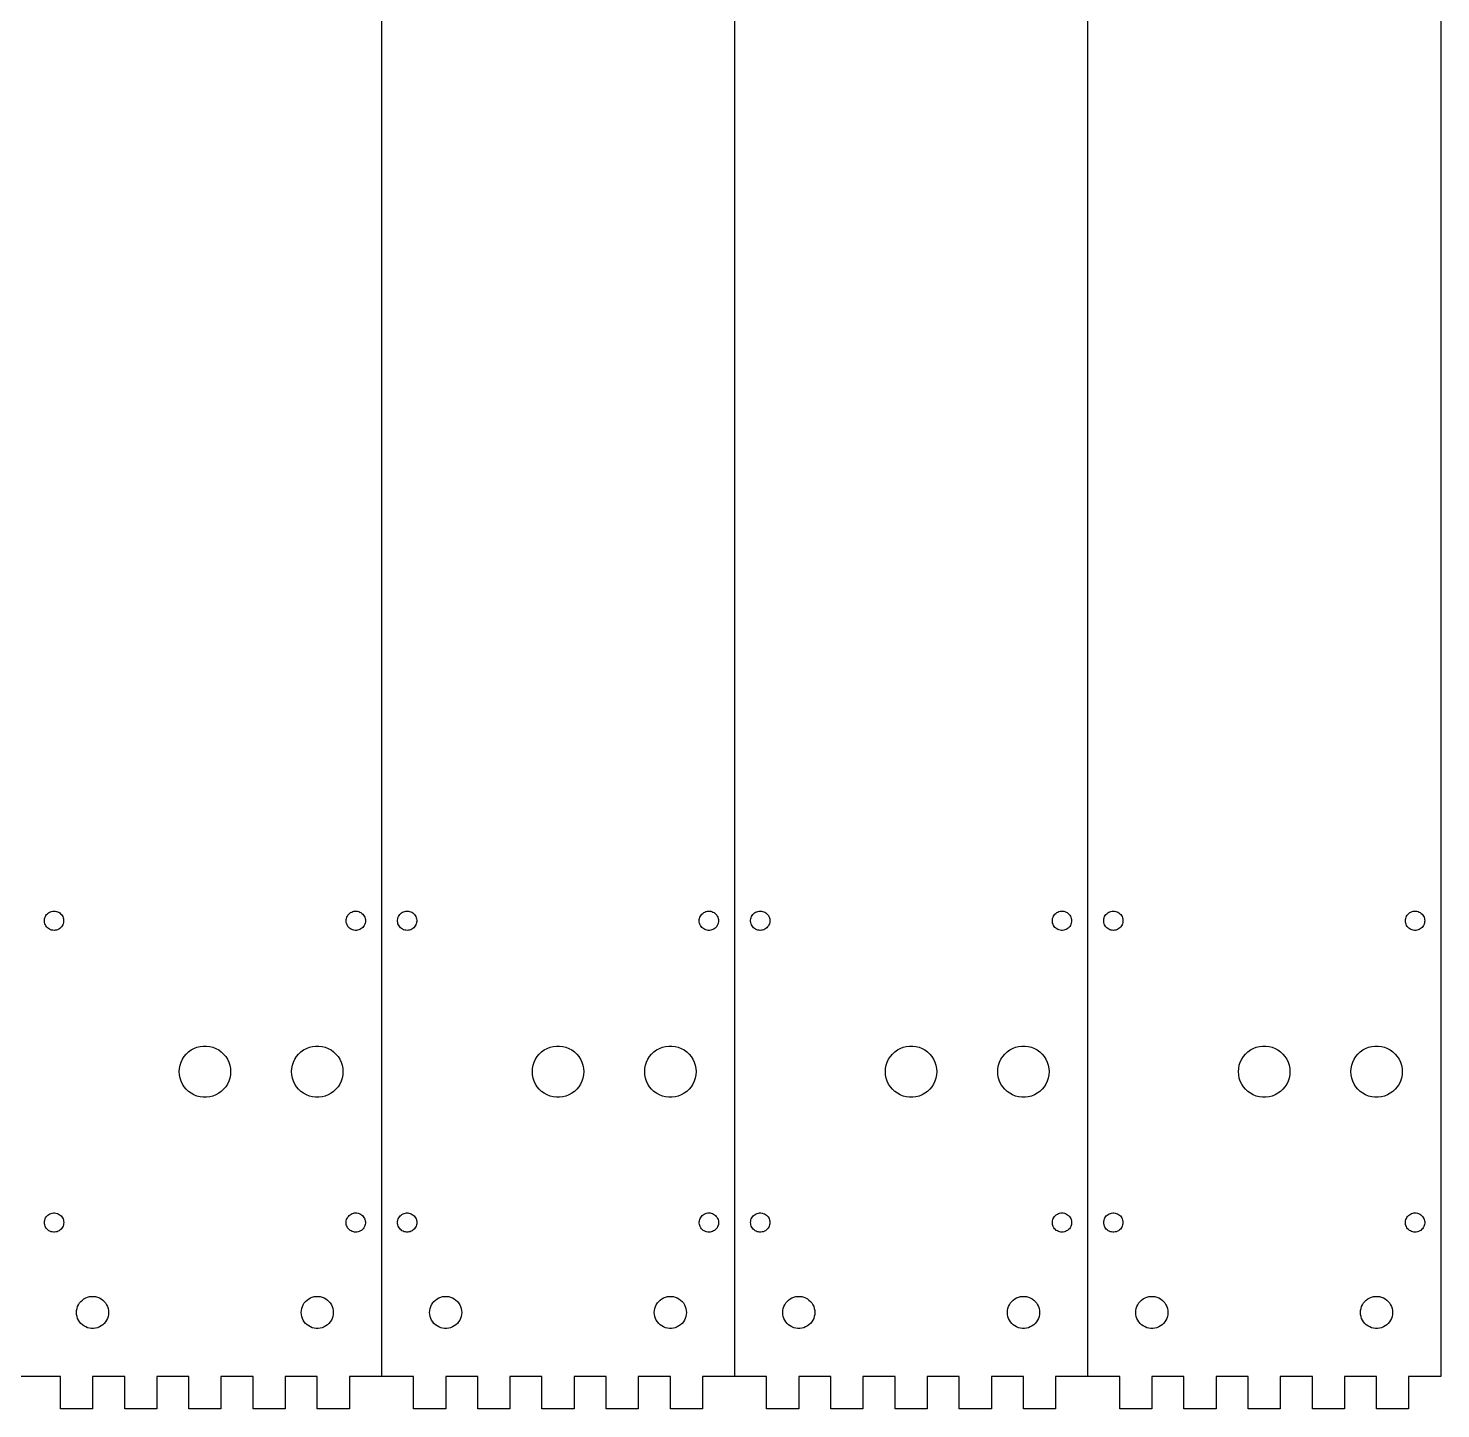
# Model space of a CAD drawing. Extents: x 0 to 660, y 0 to 430.
# Drawn here: x 440.4 to 660.5, y 0.4 to 215.4 of the extents above; entities that cross this region are included whole.
import ezdxf

# ---------------------------------------------------------------- set-up
doc = ezdxf.new("R2010")
doc.units = 0
doc.layers.add('LAYER_1', color=7, linetype='CONTINUOUS')

msp = doc.modelspace()

# ---------------------------------------------------------------- linework, layer by layer
at = {"layer": 'LAYER_1', "color": 7}
for points in [[(495.452513, 425.423351), (495.452513, 5.423325)], [(550.452516, 425.423351), (550.452516, 5.423325)], [(605.452519, 425.423351), (605.452519, 5.423325)], [(660.452522, 425.423351), (660.452522, 5.423325), (655.452532, 5.423325), (655.452532, 0.423335), (650.452542, 0.423335), (650.452542, 5.423325), (645.452523, 5.423325), (645.452523, 0.423335), (640.452533, 0.423335), (640.452533, 5.423325), (635.452543, 5.423325), (635.452543, 0.423335), (630.452525, 0.423335), (630.452525, 5.423325), (625.452535, 5.423325), (625.452535, 0.423335), (620.452545, 0.423335), (620.452545, 5.423325), (615.452527, 5.423325), (615.452527, 0.423335), (610.452537, 0.423335), (610.452537, 5.423325)], [(442.955539, 76.329349), (442.955539, 76.517352), (442.979528, 76.704349), (443.02553, 76.887351), (443.095521, 77.062351), (443.186538, 77.227349), (443.29652, 77.379352), (443.425524, 77.516351), (443.570529, 77.637351), (443.729533, 77.73735), (443.900532, 77.818351), (444.079517, 77.876351), (444.264514, 77.911352), (444.45253, 77.923346), (444.640518, 77.911352), (444.825515, 77.876348), (445.004529, 77.818348), (445.175527, 77.737348), (445.334531, 77.637348), (445.479537, 77.516348), (445.608512, 77.379349), (445.718523, 77.227347), (445.809511, 77.062348), (445.87953, 76.887348), (445.925533, 76.704347), (445.949522, 76.517349), (445.949522, 76.329347), (445.925533, 76.142346), (445.87953, 75.959348), (445.809511, 75.784347), (445.718523, 75.619349), (445.608512, 75.467347), (445.479537, 75.330348), (445.334531, 75.209348), (445.175527, 75.109348), (445.004529, 75.028347), (444.825515, 74.970348), (444.640518, 74.935347), (444.45253, 74.923352), (444.264514, 74.935347), (444.079517, 74.970353), (443.900532, 75.028353), (443.729533, 75.109354), (443.570529, 75.209353), (443.425524, 75.330353), (443.29652, 75.467352), (443.186538, 75.619355), (443.095521, 75.784353), (443.02553, 75.959353), (442.979528, 76.142352), (442.955539, 76.329352)], [(489.952538, 76.423349), (489.964674, 76.611352), (489.999669, 76.796351), (490.057666, 76.97535), (490.138664, 77.146352), (490.238655, 77.30535), (490.359672, 77.45035), (490.496662, 77.579351), (490.648667, 77.68935), (490.813654, 77.78035), (490.98866, 77.850349), (491.171653, 77.896349), (491.358654, 77.920366), (491.54667, 77.920352), (491.733671, 77.896335), (491.916664, 77.850349), (492.09167, 77.78035), (492.256657, 77.68935), (492.408662, 77.579351), (492.54568, 77.45035), (492.666669, 77.30535), (492.76666, 77.146352), (492.847658, 76.97535), (492.905655, 76.796351), (492.940679, 76.611352), (492.952814, 76.423349), (492.940679, 76.23535), (492.905655, 76.05035), (492.847658, 75.871351), (492.76666, 75.700349), (492.666669, 75.541351), (492.54568, 75.396351), (492.408662, 75.26735), (492.256657, 75.157351), (492.09167, 75.066351), (491.916664, 74.996352), (491.733671, 74.95035), (491.54667, 74.926361), (491.358654, 74.926349), (491.171653, 74.950338), (490.98866, 74.996352), (490.813654, 75.066351), (490.648667, 75.157351), (490.496662, 75.26735), (490.359672, 75.396351), (490.238655, 75.541351), (490.138664, 75.700349), (490.057666, 75.871351), (489.999669, 76.05035), (489.964674, 76.23535), (489.952538, 76.423349)], [(497.955542, 76.329349), (497.955542, 76.517352), (497.979531, 76.704349), (498.025533, 76.887351), (498.095524, 77.062351), (498.186541, 77.227349), (498.296523, 77.379352), (498.425526, 77.516351), (498.570532, 77.637351), (498.729536, 77.73735), (498.900535, 77.818351), (499.07952, 77.876351), (499.264517, 77.911352), (499.452533, 77.923346), (499.640521, 77.911352), (499.825518, 77.876348), (500.004532, 77.818348), (500.17553, 77.737348), (500.334534, 77.637348), (500.47954, 77.516348), (500.608515, 77.379349), (500.718526, 77.227347), (500.809514, 77.062348), (500.879533, 76.887348), (500.925536, 76.704347), (500.949524, 76.517349), (500.949524, 76.329347), (500.925536, 76.142346), (500.879533, 75.959348), (500.809514, 75.784347), (500.718526, 75.619349), (500.608515, 75.467347), (500.47954, 75.330348), (500.334534, 75.209348), (500.17553, 75.109348), (500.004532, 75.028347), (499.825518, 74.970348), (499.640521, 74.935347), (499.452533, 74.923352), (499.264517, 74.935347), (499.07952, 74.970353), (498.900535, 75.028353), (498.729536, 75.109354), (498.570532, 75.209353), (498.425526, 75.330353), (498.296523, 75.467352), (498.186541, 75.619355), (498.095524, 75.784353), (498.025533, 75.959353), (497.979531, 76.142352), (497.955542, 76.329352)], [(544.952541, 76.423349), (544.964676, 76.611352), (544.999672, 76.796351), (545.057669, 76.97535), (545.138666, 77.146352), (545.238658, 77.30535), (545.359675, 77.45035), (545.496665, 77.579351), (545.64867, 77.68935), (545.813657, 77.78035), (545.988663, 77.850349), (546.171656, 77.896349), (546.358657, 77.920366), (546.546673, 77.920352), (546.733674, 77.896335), (546.916666, 77.850349), (547.091672, 77.78035), (547.25666, 77.68935), (547.408664, 77.579351), (547.545683, 77.45035), (547.666672, 77.30535), (547.766663, 77.146352), (547.847661, 76.97535), (547.905658, 76.796351), (547.940682, 76.611352), (547.952817, 76.423349), (547.940682, 76.23535), (547.905658, 76.05035), (547.847661, 75.871351), (547.766663, 75.700349), (547.666672, 75.541351), (547.545683, 75.396351), (547.408664, 75.26735), (547.25666, 75.157351), (547.091672, 75.066351), (546.916666, 74.996352), (546.733674, 74.95035), (546.546673, 74.926361), (546.358657, 74.926349), (546.171656, 74.950338), (545.988663, 74.996352), (545.813657, 75.066351), (545.64867, 75.157351), (545.496665, 75.26735), (545.359675, 75.396351), (545.238658, 75.541351), (545.138666, 75.700349), (545.057669, 75.871351), (544.999672, 76.05035), (544.964676, 76.23535), (544.952541, 76.423349)], [(552.955545, 76.329349), (552.955545, 76.517352), (552.979534, 76.704349), (553.025536, 76.887351), (553.095527, 77.062351), (553.186544, 77.227349), (553.296526, 77.379352), (553.425529, 77.516351), (553.570535, 77.637351), (553.729539, 77.73735), (553.900538, 77.818351), (554.079523, 77.876351), (554.26452, 77.911352), (554.452536, 77.923346), (554.640524, 77.911352), (554.825521, 77.876348), (555.004534, 77.818348), (555.175533, 77.737348), (555.334537, 77.637348), (555.479543, 77.516348), (555.608518, 77.379349), (555.718528, 77.227347), (555.809517, 77.062348), (555.879536, 76.887348), (555.925538, 76.704347), (555.949527, 76.517349), (555.949527, 76.329347), (555.925538, 76.142346), (555.879536, 75.959348), (555.809517, 75.784347), (555.718528, 75.619349), (555.608518, 75.467347), (555.479543, 75.330348), (555.334537, 75.209348), (555.175533, 75.109348), (555.004534, 75.028347), (554.825521, 74.970348), (554.640524, 74.935347), (554.452536, 74.923352), (554.26452, 74.935347), (554.079523, 74.970353), (553.900538, 75.028353), (553.729539, 75.109354), (553.570535, 75.209353), (553.425529, 75.330353), (553.296526, 75.467352), (553.186544, 75.619355), (553.095527, 75.784353), (553.025536, 75.959353), (552.979534, 76.142352), (552.955545, 76.329352)], [(599.952544, 76.423349), (599.964679, 76.611352), (599.999675, 76.796351), (600.057672, 76.97535), (600.138669, 77.146352), (600.238661, 77.30535), (600.359678, 77.45035), (600.496668, 77.579351), (600.648673, 77.68935), (600.81366, 77.78035), (600.988666, 77.850349), (601.171659, 77.896349), (601.35866, 77.920366), (601.546676, 77.920352), (601.733676, 77.896335), (601.916669, 77.850349), (602.091675, 77.78035), (602.256662, 77.68935), (602.408667, 77.579351), (602.545686, 77.45035), (602.666675, 77.30535), (602.766666, 77.146352), (602.847664, 76.97535), (602.905661, 76.796351), (602.940684, 76.611352), (602.95282, 76.423349), (602.940684, 76.23535), (602.905661, 76.05035), (602.847664, 75.871351), (602.766666, 75.700349), (602.666675, 75.541351), (602.545686, 75.396351), (602.408667, 75.26735), (602.256662, 75.157351), (602.091675, 75.066351), (601.916669, 74.996352), (601.733676, 74.95035), (601.546676, 74.926361), (601.35866, 74.926349), (601.171659, 74.950338), (600.988666, 74.996352), (600.81366, 75.066351), (600.648673, 75.157351), (600.496668, 75.26735), (600.359678, 75.396351), (600.238661, 75.541351), (600.138669, 75.700349), (600.057672, 75.871351), (599.999675, 76.05035), (599.964679, 76.23535), (599.952544, 76.423349)], [(607.955548, 76.329349), (607.955548, 76.517352), (607.979536, 76.704349), (608.025539, 76.887351), (608.09553, 77.062351), (608.186546, 77.227349), (608.296528, 77.379352), (608.425532, 77.516351), (608.570538, 77.637351), (608.729542, 77.73735), (608.90054, 77.818351), (609.079526, 77.876351), (609.264522, 77.911352), (609.452539, 77.923346), (609.640527, 77.911352), (609.825524, 77.876348), (610.004537, 77.818348), (610.175536, 77.737348), (610.33454, 77.637348), (610.479546, 77.516348), (610.608521, 77.379349), (610.718531, 77.227347), (610.809548, 77.062348), (610.879539, 76.887348), (610.925541, 76.704347), (610.94953, 76.517349), (610.94953, 76.329347), (610.925541, 76.142346), (610.879539, 75.959348), (610.809548, 75.784347), (610.718531, 75.619349), (610.608521, 75.467347), (610.479546, 75.330348), (610.33454, 75.209348), (610.175536, 75.109348), (610.004537, 75.028347), (609.825524, 74.970348), (609.640527, 74.935347), (609.452539, 74.923352), (609.264522, 74.935347), (609.079526, 74.970353), (608.90054, 75.028353), (608.729542, 75.109354), (608.570538, 75.209353), (608.425532, 75.330353), (608.296528, 75.467352), (608.186546, 75.619355), (608.09553, 75.784353), (608.025539, 75.959353), (607.979536, 76.142352), (607.955548, 76.329352)], [(654.952547, 76.423349), (654.964682, 76.611352), (654.999678, 76.796351), (655.057674, 76.97535), (655.138672, 77.146352), (655.238664, 77.30535), (655.35968, 77.45035), (655.496671, 77.579351), (655.648676, 77.68935), (655.813663, 77.78035), (655.988669, 77.850349), (656.171662, 77.896349), (656.358662, 77.920366), (656.546679, 77.920352), (656.733679, 77.896335), (656.916672, 77.850349), (657.091678, 77.78035), (657.256665, 77.68935), (657.40867, 77.579351), (657.545689, 77.45035), (657.666678, 77.30535), (657.766669, 77.146352), (657.847667, 76.97535), (657.905664, 76.796351), (657.940687, 76.611352), (657.952823, 76.423349), (657.940687, 76.23535), (657.905664, 76.05035), (657.847667, 75.871351), (657.766669, 75.700349), (657.666678, 75.541351), (657.545689, 75.396351), (657.40867, 75.26735), (657.256665, 75.157351), (657.091678, 75.066351), (656.916672, 74.996352), (656.733679, 74.95035), (656.546679, 74.926361), (656.358662, 74.926349), (656.171662, 74.950338), (655.988669, 74.996352), (655.813663, 75.066351), (655.648676, 75.157351), (655.496671, 75.26735), (655.35968, 75.396351), (655.238664, 75.541351), (655.138672, 75.700349), (655.057674, 75.871351), (654.999678, 76.05035), (654.964682, 76.23535), (654.952547, 76.423349)], [(463.952534, 52.923351), (463.984538, 53.424349), (464.078518, 53.918351), (464.233514, 54.395352), (464.447523, 54.85035), (464.716537, 55.27435), (465.036521, 55.66135), (465.402535, 56.00535), (465.809528, 56.300352), (466.249512, 56.542351), (466.716533, 56.727351), (467.20252, 56.85235), (467.701517, 56.91535), (468.203534, 56.91535), (468.702531, 56.85235), (469.188518, 56.727351), (469.655539, 56.542351), (470.095524, 56.300352), (470.502516, 56.00535), (470.86853, 55.66135), (471.188514, 55.27435), (471.457528, 54.85035), (471.671537, 54.395352), (471.826534, 53.918351), (471.920514, 53.424349), (471.952518, 52.923351), (471.920514, 52.42235), (471.826534, 51.928351), (471.671537, 51.45135), (471.457528, 50.996352), (471.188514, 50.57235), (470.86853, 50.18535), (470.502516, 49.841352), (470.095524, 49.54635), (469.655539, 49.304351), (469.188518, 49.119351), (468.702531, 48.994349), (468.203534, 48.931349), (467.701517, 48.931349), (467.20252, 48.994349), (466.716533, 49.119351), (466.249512, 49.304351), (465.809528, 49.54635), (465.402535, 49.841352), (465.036521, 50.18535), (464.716537, 50.57235), (464.447523, 50.996352), (464.233514, 51.45135), (464.078518, 51.928351), (463.984538, 52.42235), (463.952534, 52.923351)], [(481.452513, 52.923351), (481.484517, 53.424349), (481.578525, 53.918351), (481.733521, 54.395352), (481.94753, 54.85035), (482.216516, 55.27435), (482.536528, 55.66135), (482.902514, 56.00535), (483.309535, 56.300352), (483.749519, 56.542351), (484.216512, 56.727351), (484.702527, 56.85235), (485.201524, 56.91535), (485.703513, 56.91535), (486.202538, 56.85235), (486.688525, 56.727351), (487.155518, 56.542351), (487.595531, 56.300352), (488.002524, 56.00535), (488.368538, 55.66135), (488.688521, 55.27435), (488.957535, 54.85035), (489.171516, 54.395352), (489.326513, 53.918351), (489.420521, 53.424349), (489.452525, 52.923351), (489.420521, 52.42235), (489.326513, 51.928351), (489.171516, 51.45135), (488.957535, 50.996352), (488.688521, 50.57235), (488.368538, 50.18535), (488.002524, 49.841352), (487.595531, 49.54635), (487.155518, 49.304351), (486.688525, 49.119351), (486.202538, 48.994349), (485.703513, 48.931349), (485.201524, 48.931349), (484.702527, 48.994349), (484.216512, 49.119351), (483.749519, 49.304351), (483.309535, 49.54635), (482.902514, 49.841352), (482.536528, 50.18535), (482.216516, 50.57235), (481.94753, 50.996352), (481.733521, 51.45135), (481.578525, 51.928351), (481.484517, 52.42235), (481.452513, 52.923351)], [(518.952536, 52.923351), (518.98454, 53.424349), (519.07852, 53.918351), (519.233517, 54.395352), (519.447526, 54.85035), (519.71654, 55.27435), (520.036524, 55.66135), (520.402538, 56.00535), (520.80953, 56.300352), (521.249515, 56.542351), (521.716536, 56.727351), (522.202523, 56.85235), (522.70152, 56.91535), (523.203537, 56.91535), (523.702534, 56.85235), (524.188521, 56.727351), (524.655542, 56.542351), (525.095526, 56.300352), (525.502519, 56.00535), (525.868533, 55.66135), (526.188517, 55.27435), (526.457531, 54.85035), (526.67154, 54.395352), (526.826536, 53.918351), (526.920516, 53.424349), (526.95252, 52.923351), (526.920516, 52.42235), (526.826536, 51.928351), (526.67154, 51.45135), (526.457531, 50.996352), (526.188517, 50.57235), (525.868533, 50.18535), (525.502519, 49.841352), (525.095526, 49.54635), (524.655542, 49.304351), (524.188521, 49.119351), (523.702534, 48.994349), (523.203537, 48.931349), (522.70152, 48.931349), (522.202523, 48.994349), (521.716536, 49.119351), (521.249515, 49.304351), (520.80953, 49.54635), (520.402538, 49.841352), (520.036524, 50.18535), (519.71654, 50.57235), (519.447526, 50.996352), (519.233517, 51.45135), (519.07852, 51.928351), (518.98454, 52.42235), (518.952536, 52.923351)], [(536.452516, 52.923351), (536.48452, 53.424349), (536.578528, 53.918351), (536.733524, 54.395352), (536.947533, 54.85035), (537.216519, 55.27435), (537.536531, 55.66135), (537.902517, 56.00535), (538.309538, 56.300352), (538.749522, 56.542351), (539.216515, 56.727351), (539.70253, 56.85235), (540.201527, 56.91535), (540.703516, 56.91535), (541.202541, 56.85235), (541.688528, 56.727351), (542.155521, 56.542351), (542.595534, 56.300352), (543.002526, 56.00535), (543.36854, 55.66135), (543.688524, 55.27435), (543.957538, 54.85035), (544.171519, 54.395352), (544.326516, 53.918351), (544.420524, 53.424349), (544.452528, 52.923351), (544.420524, 52.42235), (544.326516, 51.928351), (544.171519, 51.45135), (543.957538, 50.996352), (543.688524, 50.57235), (543.36854, 50.18535), (543.002526, 49.841352), (542.595534, 49.54635), (542.155521, 49.304351), (541.688528, 49.119351), (541.202541, 48.994349), (540.703516, 48.931349), (540.201527, 48.931349), (539.70253, 48.994349), (539.216515, 49.119351), (538.749522, 49.304351), (538.309538, 49.54635), (537.902517, 49.841352), (537.536531, 50.18535), (537.216519, 50.57235), (536.947533, 50.996352), (536.733524, 51.45135), (536.578528, 51.928351), (536.48452, 52.42235), (536.452516, 52.923351)], [(573.952539, 52.923351), (573.984543, 53.424349), (574.078523, 53.918351), (574.23352, 54.395352), (574.447529, 54.85035), (574.716543, 55.27435), (575.036527, 55.66135), (575.402541, 56.00535), (575.809533, 56.300352), (576.249518, 56.542351), (576.716539, 56.727351), (577.202526, 56.85235), (577.701523, 56.91535), (578.20354, 56.91535), (578.702537, 56.85235), (579.188524, 56.727351), (579.655545, 56.542351), (580.095529, 56.300352), (580.502522, 56.00535), (580.868536, 55.66135), (581.18852, 55.27435), (581.457534, 54.85035), (581.671543, 54.395352), (581.826539, 53.918351), (581.920519, 53.424349), (581.952523, 52.923351), (581.920519, 52.42235), (581.826539, 51.928351), (581.671543, 51.45135), (581.457534, 50.996352), (581.18852, 50.57235), (580.868536, 50.18535), (580.502522, 49.841352), (580.095529, 49.54635), (579.655545, 49.304351), (579.188524, 49.119351), (578.702537, 48.994349), (578.20354, 48.931349), (577.701523, 48.931349), (577.202526, 48.994349), (576.716539, 49.119351), (576.249518, 49.304351), (575.809533, 49.54635), (575.402541, 49.841352), (575.036527, 50.18535), (574.716543, 50.57235), (574.447529, 50.996352), (574.23352, 51.45135), (574.078523, 51.928351), (573.984543, 52.42235), (573.952539, 52.923351)], [(591.452518, 52.923351), (591.484522, 53.424349), (591.578531, 53.918351), (591.733527, 54.395352), (591.947536, 54.85035), (592.216522, 55.27435), (592.536534, 55.66135), (592.90252, 56.00535), (593.309541, 56.300352), (593.749525, 56.542351), (594.216518, 56.727351), (594.702533, 56.85235), (595.20153, 56.91535), (595.703519, 56.91535), (596.202544, 56.85235), (596.688531, 56.727351), (597.155524, 56.542351), (597.595537, 56.300352), (598.002529, 56.00535), (598.368543, 55.66135), (598.688527, 55.27435), (598.957541, 54.85035), (599.171522, 54.395352), (599.326518, 53.918351), (599.420527, 53.424349), (599.452531, 52.923351), (599.420527, 52.42235), (599.326518, 51.928351), (599.171522, 51.45135), (598.957541, 50.996352), (598.688527, 50.57235), (598.368543, 50.18535), (598.002529, 49.841352), (597.595537, 49.54635), (597.155524, 49.304351), (596.688531, 49.119351), (596.202544, 48.994349), (595.703519, 48.931349), (595.20153, 48.931349), (594.702533, 48.994349), (594.216518, 49.119351), (593.749525, 49.304351), (593.309541, 49.54635), (592.90252, 49.841352), (592.536534, 50.18535), (592.216522, 50.57235), (591.947536, 50.996352), (591.733527, 51.45135), (591.578531, 51.928351), (591.484522, 52.42235), (591.452518, 52.923351)], [(628.952542, 52.923351), (628.984546, 53.424349), (629.078526, 53.918351), (629.233523, 54.395352), (629.447532, 54.85035), (629.716546, 55.27435), (630.03653, 55.66135), (630.402544, 56.00535), (630.809536, 56.300352), (631.249521, 56.542351), (631.716542, 56.727351), (632.202529, 56.85235), (632.701526, 56.91535), (633.203543, 56.91535), (633.70254, 56.85235), (634.188526, 56.727351), (634.655548, 56.542351), (635.095532, 56.300352), (635.502525, 56.00535), (635.868539, 55.66135), (636.188522, 55.27435), (636.457537, 54.85035), (636.671546, 54.395352), (636.826542, 53.918351), (636.920522, 53.424349), (636.952526, 52.923351), (636.920522, 52.42235), (636.826542, 51.928351), (636.671546, 51.45135), (636.457537, 50.996352), (636.188522, 50.57235), (635.868539, 50.18535), (635.502525, 49.841352), (635.095532, 49.54635), (634.655548, 49.304351), (634.188526, 49.119351), (633.70254, 48.994349), (633.203543, 48.931349), (632.701526, 48.931349), (632.202529, 48.994349), (631.716542, 49.119351), (631.249521, 49.304351), (630.809536, 49.54635), (630.402544, 49.841352), (630.03653, 50.18535), (629.716546, 50.57235), (629.447532, 50.996352), (629.233523, 51.45135), (629.078526, 51.928351), (628.984546, 52.42235), (628.952542, 52.923351)], [(646.452521, 52.923351), (646.484525, 53.424349), (646.578534, 53.918351), (646.73353, 54.395352), (646.947539, 54.85035), (647.216525, 55.27435), (647.536537, 55.66135), (647.902523, 56.00535), (648.309544, 56.300352), (648.749528, 56.542351), (649.216521, 56.727351), (649.702536, 56.85235), (650.201533, 56.91535), (650.703522, 56.91535), (651.202547, 56.85235), (651.688534, 56.727351), (652.155527, 56.542351), (652.59554, 56.300352), (653.002532, 56.00535), (653.368546, 55.66135), (653.68853, 55.27435), (653.957544, 54.85035), (654.171525, 54.395352), (654.326521, 53.918351), (654.42053, 53.424349), (654.452534, 52.923351), (654.42053, 52.42235), (654.326521, 51.928351), (654.171525, 51.45135), (653.957544, 50.996352), (653.68853, 50.57235), (653.368546, 50.18535), (653.002532, 49.841352), (652.59554, 49.54635), (652.155527, 49.304351), (651.688534, 49.119351), (651.202547, 48.994349), (650.703522, 48.931349), (650.201533, 48.931349), (649.702536, 48.994349), (649.216521, 49.119351), (648.749528, 49.304351), (648.309544, 49.54635), (647.902523, 49.841352), (647.536537, 50.18535), (647.216525, 50.57235), (646.947539, 50.996352), (646.73353, 51.45135), (646.578534, 51.928351), (646.484525, 52.42235), (646.452521, 52.923351)], [(442.952519, 29.42335), (442.964372, 29.61135), (442.999396, 29.796349), (443.057393, 29.975351), (443.138391, 30.14635), (443.238382, 30.305351), (443.359399, 30.450351), (443.49639, 30.579349), (443.648394, 30.689351), (443.813382, 30.780351), (443.988388, 30.85035), (444.17138, 30.89635), (444.358381, 30.920339), (444.546397, 30.92035), (444.733398, 30.896361), (444.916391, 30.85035), (445.091397, 30.780351), (445.256384, 30.689351), (445.408389, 30.579349), (445.545379, 30.450351), (445.666396, 30.305351), (445.766388, 30.14635), (445.847385, 29.975351), (445.905382, 29.796349), (445.940378, 29.61135), (445.952513, 29.42335), (445.940378, 29.235351), (445.905382, 29.050351), (445.847385, 28.871352), (445.766388, 28.70035), (445.666396, 28.541349), (445.545379, 28.396349), (445.408389, 28.267351), (445.256384, 28.157349), (445.091397, 28.066349), (444.916391, 27.99635), (444.733398, 27.95035), (444.546397, 27.926362), (444.358381, 27.92635), (444.17138, 27.950339), (443.988388, 27.99635), (443.813382, 28.066349), (443.648394, 28.157349), (443.49639, 28.267351), (443.359399, 28.396349), (443.238382, 28.541349), (443.138391, 28.70035), (443.057393, 28.871352), (442.999396, 29.050351), (442.964372, 29.235351), (442.952519, 29.42335)], [(489.95553, 29.32935), (489.95553, 29.51735), (489.979518, 29.70435), (490.025521, 29.887349), (490.095512, 30.062349), (490.186528, 30.22735), (490.296539, 30.37935), (490.425514, 30.516349), (490.57052, 30.637352), (490.729524, 30.737351), (490.900522, 30.818349), (491.079536, 30.876351), (491.264533, 30.91135), (491.452521, 30.923344), (491.640537, 30.91135), (491.825534, 30.876346), (492.004519, 30.818343), (492.175518, 30.737346), (492.334522, 30.637346), (492.479528, 30.516343), (492.608531, 30.379344), (492.718513, 30.227345), (492.80953, 30.062343), (492.879521, 29.887343), (492.925523, 29.704345), (492.949512, 29.517344), (492.949512, 29.329345), (492.925523, 29.142344), (492.879521, 28.959346), (492.80953, 28.784345), (492.718513, 28.619344), (492.608531, 28.467345), (492.479528, 28.330346), (492.334522, 28.209346), (492.175518, 28.109346), (492.004519, 28.028345), (491.825534, 27.970346), (491.640537, 27.935345), (491.452521, 27.92335), (491.264533, 27.935345), (491.079536, 27.970352), (490.900522, 28.028351), (490.729524, 28.109352), (490.57052, 28.209351), (490.425514, 28.330351), (490.296539, 28.46735), (490.186528, 28.61935), (490.095512, 28.784351), (490.025521, 28.959351), (489.979518, 29.14235), (489.95553, 29.32935)], [(497.952522, 29.42335), (497.964658, 29.61135), (497.999681, 29.796349), (498.057678, 29.975351), (498.138676, 30.14635), (498.238667, 30.305351), (498.359656, 30.450351), (498.496675, 30.579349), (498.64868, 30.689351), (498.813667, 30.780351), (498.988673, 30.85035), (499.171666, 30.89635), (499.358666, 30.920339), (499.546682, 30.92035), (499.733683, 30.896361), (499.916676, 30.85035), (500.091682, 30.780351), (500.256669, 30.689351), (500.408674, 30.579349), (500.545664, 30.450351), (500.666681, 30.305351), (500.766673, 30.14635), (500.84767, 29.975351), (500.905667, 29.796349), (500.940663, 29.61135), (500.952798, 29.42335), (500.940663, 29.235351), (500.905667, 29.050351), (500.84767, 28.871352), (500.766673, 28.70035), (500.666681, 28.541349), (500.545664, 28.396349), (500.408674, 28.267351), (500.256669, 28.157349), (500.091682, 28.066349), (499.916676, 27.99635), (499.733683, 27.95035), (499.546682, 27.926362), (499.358666, 27.92635), (499.171666, 27.950339), (498.988673, 27.99635), (498.813667, 28.066349), (498.64868, 28.157349), (498.496675, 28.267351), (498.359656, 28.396349), (498.238667, 28.541349), (498.138676, 28.70035), (498.057678, 28.871352), (497.999681, 29.050351), (497.964658, 29.235351), (497.952522, 29.42335)], [(544.955532, 29.32935), (544.955532, 29.51735), (544.979521, 29.70435), (545.025524, 29.887349), (545.095515, 30.062349), (545.186531, 30.22735), (545.296542, 30.37935), (545.425517, 30.516349), (545.570523, 30.637352), (545.729527, 30.737351), (545.900525, 30.818349), (546.079539, 30.876351), (546.264536, 30.91135), (546.452524, 30.923344), (546.64054, 30.91135), (546.825537, 30.876346), (547.004522, 30.818343), (547.175521, 30.737346), (547.334525, 30.637346), (547.47953, 30.516343), (547.608534, 30.379344), (547.718516, 30.227345), (547.809533, 30.062343), (547.879524, 29.887343), (547.925526, 29.704345), (547.949515, 29.517344), (547.949515, 29.329345), (547.925526, 29.142344), (547.879524, 28.959346), (547.809533, 28.784345), (547.718516, 28.619344), (547.608534, 28.467345), (547.47953, 28.330346), (547.334525, 28.209346), (547.175521, 28.109346), (547.004522, 28.028345), (546.825537, 27.970346), (546.64054, 27.935345), (546.452524, 27.92335), (546.264536, 27.935345), (546.079539, 27.970352), (545.900525, 28.028351), (545.729527, 28.109352), (545.570523, 28.209351), (545.425517, 28.330351), (545.296542, 28.46735), (545.186531, 28.61935), (545.095515, 28.784351), (545.025524, 28.959351), (544.979521, 29.14235), (544.955532, 29.32935)], [(552.952525, 29.42335), (552.96466, 29.61135), (552.999684, 29.796349), (553.057681, 29.975351), (553.138679, 30.14635), (553.23867, 30.305351), (553.359659, 30.450351), (553.496678, 30.579349), (553.648682, 30.689351), (553.81367, 30.780351), (553.988676, 30.85035), (554.171668, 30.89635), (554.358669, 30.920339), (554.546685, 30.92035), (554.733686, 30.896361), (554.916679, 30.85035), (555.091685, 30.780351), (555.256672, 30.689351), (555.408677, 30.579349), (555.545667, 30.450351), (555.666684, 30.305351), (555.766676, 30.14635), (555.847673, 29.975351), (555.90567, 29.796349), (555.940666, 29.61135), (555.952801, 29.42335), (555.940666, 29.235351), (555.90567, 29.050351), (555.847673, 28.871352), (555.766676, 28.70035), (555.666684, 28.541349), (555.545667, 28.396349), (555.408677, 28.267351), (555.256672, 28.157349), (555.091685, 28.066349), (554.916679, 27.99635), (554.733686, 27.95035), (554.546685, 27.926362), (554.358669, 27.92635), (554.171668, 27.950339), (553.988676, 27.99635), (553.81367, 28.066349), (553.648682, 28.157349), (553.496678, 28.267351), (553.359659, 28.396349), (553.23867, 28.541349), (553.138679, 28.70035), (553.057681, 28.871352), (552.999684, 29.050351), (552.96466, 29.235351), (552.952525, 29.42335)], [(599.955535, 29.32935), (599.955535, 29.51735), (599.979524, 29.70435), (600.025526, 29.887349), (600.095518, 30.062349), (600.186534, 30.22735), (600.296544, 30.37935), (600.42552, 30.516349), (600.570526, 30.637352), (600.72953, 30.737351), (600.900528, 30.818349), (601.079542, 30.876351), (601.264538, 30.91135), (601.452527, 30.923344), (601.640543, 30.91135), (601.82554, 30.876346), (602.004525, 30.818343), (602.175524, 30.737346), (602.334528, 30.637346), (602.479533, 30.516343), (602.608537, 30.379344), (602.718519, 30.227345), (602.809536, 30.062343), (602.879527, 29.887343), (602.925529, 29.704345), (602.949518, 29.517344), (602.949518, 29.329345), (602.925529, 29.142344), (602.879527, 28.959346), (602.809536, 28.784345), (602.718519, 28.619344), (602.608537, 28.467345), (602.479533, 28.330346), (602.334528, 28.209346), (602.175524, 28.109346), (602.004525, 28.028345), (601.82554, 27.970346), (601.640543, 27.935345), (601.452527, 27.92335), (601.264538, 27.935345), (601.079542, 27.970352), (600.900528, 28.028351), (600.72953, 28.109352), (600.570526, 28.209351), (600.42552, 28.330351), (600.296544, 28.46735), (600.186534, 28.61935), (600.095518, 28.784351), (600.025526, 28.959351), (599.979524, 29.14235), (599.955535, 29.32935)], [(607.952528, 29.42335), (607.964663, 29.61135), (607.999687, 29.796349), (608.057684, 29.975351), (608.138682, 30.14635), (608.238673, 30.305351), (608.359662, 30.450351), (608.49668, 30.579349), (608.648685, 30.689351), (608.813672, 30.780351), (608.988678, 30.85035), (609.171671, 30.89635), (609.358672, 30.920339), (609.546688, 30.92035), (609.733689, 30.896361), (609.916682, 30.85035), (610.091688, 30.780351), (610.256675, 30.689351), (610.40868, 30.579349), (610.54567, 30.450351), (610.666687, 30.305351), (610.766678, 30.14635), (610.847676, 29.975351), (610.905673, 29.796349), (610.940668, 29.61135), (610.952804, 29.42335), (610.940668, 29.235351), (610.905673, 29.050351), (610.847676, 28.871352), (610.766678, 28.70035), (610.666687, 28.541349), (610.54567, 28.396349), (610.40868, 28.267351), (610.256675, 28.157349), (610.091688, 28.066349), (609.916682, 27.99635), (609.733689, 27.95035), (609.546688, 27.926362), (609.358672, 27.92635), (609.171671, 27.950339), (608.988678, 27.99635), (608.813672, 28.066349), (608.648685, 28.157349), (608.49668, 28.267351), (608.359662, 28.396349), (608.238673, 28.541349), (608.138682, 28.70035), (608.057684, 28.871352), (607.999687, 29.050351), (607.964663, 29.235351), (607.952528, 29.42335)], [(654.955538, 29.32935), (654.955538, 29.51735), (654.979527, 29.70435), (655.025529, 29.887349), (655.09552, 30.062349), (655.186537, 30.22735), (655.296547, 30.37935), (655.425523, 30.516349), (655.570529, 30.637352), (655.729533, 30.737351), (655.900531, 30.818349), (656.079545, 30.876351), (656.264541, 30.91135), (656.45253, 30.923344), (656.640546, 30.91135), (656.825543, 30.876346), (657.004528, 30.818343), (657.175526, 30.737346), (657.33453, 30.637346), (657.479536, 30.516343), (657.60854, 30.379344), (657.718522, 30.227345), (657.809539, 30.062343), (657.87953, 29.887343), (657.925532, 29.704345), (657.949521, 29.517344), (657.949521, 29.329345), (657.925532, 29.142344), (657.87953, 28.959346), (657.809539, 28.784345), (657.718522, 28.619344), (657.60854, 28.467345), (657.479536, 28.330346), (657.33453, 28.209346), (657.175526, 28.109346), (657.004528, 28.028345), (656.825543, 27.970346), (656.640546, 27.935345), (656.45253, 27.92335), (656.264541, 27.935345), (656.079545, 27.970352), (655.900531, 28.028351), (655.729533, 28.109352), (655.570529, 28.209351), (655.425523, 28.330351), (655.296547, 28.46735), (655.186537, 28.61935), (655.09552, 28.784351), (655.025529, 28.959351), (654.979527, 29.14235), (654.955538, 29.32935)], [(447.952537, 15.42335), (447.972575, 15.736351), (448.031588, 16.045351), (448.128588, 16.343349), (448.261571, 16.627349), (448.429578, 16.89235), (448.630576, 17.13435), (448.858584, 17.34935), (449.112584, 17.534349), (449.388569, 17.68535), (449.679568, 17.801351), (449.984594, 17.879349), (450.295574, 17.918349), (450.609575, 17.918349), (450.920584, 17.879349), (451.225581, 17.801351), (451.516581, 17.68535), (451.792594, 17.534349), (452.046594, 17.34935), (452.274573, 17.13435), (452.475572, 16.89235), (452.643579, 16.627349), (452.77659, 16.343349), (452.87359, 16.045351), (452.932574, 15.736351), (452.952612, 15.42335), (452.932574, 15.110337), (452.87359, 14.801366), (452.77659, 14.503345), (452.643579, 14.219345), (452.475572, 13.954338), (452.274573, 13.712332), (452.046594, 13.497336), (451.792594, 13.312339), (451.516581, 13.161322), (451.225581, 13.045328), (450.920584, 12.967322), (450.609575, 12.928347), (450.295574, 12.928347), (449.984594, 12.967322), (449.679568, 13.045328), (449.388569, 13.161322), (449.112584, 13.312339), (448.858584, 13.497336), (448.630576, 13.712332), (448.429578, 13.954338), (448.261571, 14.219345), (448.128588, 14.503345), (448.031588, 14.801366), (447.972575, 15.110337), (447.952537, 15.42335)], [(482.952524, 15.42335), (482.972562, 15.736351), (483.031546, 16.045351), (483.128546, 16.343349), (483.261557, 16.627349), (483.429564, 16.89235), (483.630563, 17.13435), (483.858542, 17.34935), (484.112542, 17.534349), (484.388555, 17.68535), (484.679554, 17.801351), (484.984552, 17.879349), (485.295561, 17.918349), (485.609561, 17.918349), (485.920542, 17.879349), (486.22554, 17.801351), (486.516567, 17.68535), (486.792552, 17.534349), (487.046552, 17.34935), (487.27456, 17.13435), (487.475558, 16.89235), (487.643565, 16.627349), (487.776548, 16.343349), (487.873548, 16.045351), (487.932561, 15.736351), (487.952598, 15.42335), (487.932561, 15.110337), (487.873576, 14.801366), (487.776576, 14.503345), (487.643593, 14.219345), (487.475586, 13.954338), (487.274588, 13.712332), (487.04658, 13.497336), (486.79258, 13.312339), (486.516595, 13.161322), (486.225568, 13.045328), (485.92057, 12.967322), (485.60959, 12.928347), (485.295589, 12.928347), (484.98458, 12.967322), (484.679583, 13.045328), (484.388583, 13.161322), (484.11257, 13.312339), (483.85857, 13.497336), (483.630591, 13.712332), (483.429592, 13.954338), (483.261585, 14.219345), (483.128574, 14.503345), (483.031574, 14.801366), (482.97259, 15.110337), (482.952552, 15.42335)], [(502.95254, 15.42335), (502.972578, 15.736351), (503.031591, 16.045351), (503.12859, 16.343349), (503.261574, 16.627349), (503.42958, 16.89235), (503.630579, 17.13435), (503.858586, 17.34935), (504.112586, 17.534349), (504.388572, 17.68535), (504.679571, 17.801351), (504.984597, 17.879349), (505.295577, 17.918349), (505.609578, 17.918349), (505.920587, 17.879349), (506.225584, 17.801351), (506.516584, 17.68535), (506.792597, 17.534349), (507.046597, 17.34935), (507.274576, 17.13435), (507.475575, 16.89235), (507.643582, 16.627349), (507.776593, 16.343349), (507.873593, 16.045351), (507.932577, 15.736351), (507.952615, 15.42335), (507.932577, 15.110337), (507.873593, 14.801366), (507.776593, 14.503345), (507.643582, 14.219345), (507.475575, 13.954338), (507.274576, 13.712332), (507.046597, 13.497336), (506.792597, 13.312339), (506.516584, 13.161322), (506.225584, 13.045328), (505.920587, 12.967322), (505.609578, 12.928347), (505.295577, 12.928347), (504.984597, 12.967322), (504.679571, 13.045328), (504.388572, 13.161322), (504.112586, 13.312339), (503.858586, 13.497336), (503.630579, 13.712332), (503.42958, 13.954338), (503.261574, 14.219345), (503.12859, 14.503345), (503.031591, 14.801366), (502.972578, 15.110337), (502.95254, 15.42335)], [(537.952527, 15.42335), (537.972564, 15.736351), (538.031549, 16.045351), (538.128549, 16.343349), (538.26156, 16.627349), (538.429567, 16.89235), (538.630566, 17.13435), (538.858545, 17.34935), (539.112545, 17.534349), (539.388558, 17.68535), (539.679557, 17.801351), (539.984555, 17.879349), (540.295564, 17.918349), (540.609564, 17.918349), (540.920545, 17.879349), (541.225542, 17.801351), (541.51657, 17.68535), (541.792555, 17.534349), (542.046555, 17.34935), (542.274562, 17.13435), (542.475561, 16.89235), (542.643568, 16.627349), (542.776551, 16.343349), (542.873551, 16.045351), (542.932564, 15.736351), (542.952601, 15.42335), (542.932564, 15.110337), (542.873579, 14.801366), (542.776579, 14.503345), (542.643596, 14.219345), (542.475589, 13.954338), (542.274591, 13.712332), (542.046583, 13.497336), (541.792583, 13.312339), (541.516598, 13.161322), (541.225571, 13.045328), (540.920573, 12.967322), (540.609592, 12.928347), (540.295592, 12.928347), (539.984583, 12.967322), (539.679586, 13.045328), (539.388586, 13.161322), (539.112573, 13.312339), (538.858573, 13.497336), (538.630594, 13.712332), (538.429595, 13.954338), (538.261588, 14.219345), (538.128577, 14.503345), (538.031577, 14.801366), (537.972593, 15.110337), (537.952555, 15.42335)], [(557.952543, 15.42335), (557.972581, 15.736351), (558.031594, 16.045351), (558.128593, 16.343349), (558.261576, 16.627349), (558.429583, 16.89235), (558.630582, 17.13435), (558.858589, 17.34935), (559.112589, 17.534349), (559.388574, 17.68535), (559.679574, 17.801351), (559.9846, 17.879349), (560.29558, 17.918349), (560.609581, 17.918349), (560.92059, 17.879349), (561.225587, 17.801351), (561.516586, 17.68535), (561.7926, 17.534349), (562.0466, 17.34935), (562.274579, 17.13435), (562.475578, 16.89235), (562.643584, 16.627349), (562.776596, 16.343349), (562.873596, 16.045351), (562.93258, 15.736351), (562.952618, 15.42335), (562.93258, 15.110337), (562.873596, 14.801366), (562.776596, 14.503345), (562.643584, 14.219345), (562.475578, 13.954338), (562.274579, 13.712332), (562.0466, 13.497336), (561.7926, 13.312339), (561.516586, 13.161322), (561.225587, 13.045328), (560.92059, 12.967322), (560.609581, 12.928347), (560.29558, 12.928347), (559.9846, 12.967322), (559.679574, 13.045328), (559.388574, 13.161322), (559.112589, 13.312339), (558.858589, 13.497336), (558.630582, 13.712332), (558.429583, 13.954338), (558.261576, 14.219345), (558.128593, 14.503345), (558.031594, 14.801366), (557.972581, 15.110337), (557.952543, 15.42335)], [(592.95253, 15.42335), (592.972567, 15.736351), (593.031552, 16.045351), (593.128552, 16.343349), (593.261563, 16.627349), (593.42957, 16.89235), (593.630568, 17.13435), (593.858548, 17.34935), (594.112548, 17.534349), (594.388561, 17.68535), (594.67956, 17.801351), (594.984558, 17.879349), (595.295567, 17.918349), (595.609567, 17.918349), (595.920548, 17.879349), (596.225545, 17.801351), (596.516573, 17.68535), (596.792558, 17.534349), (597.046558, 17.34935), (597.274565, 17.13435), (597.475564, 16.89235), (597.643571, 16.627349), (597.776554, 16.343349), (597.873554, 16.045351), (597.932566, 15.736351), (597.952604, 15.42335), (597.932566, 15.110337), (597.873582, 14.801366), (597.776582, 14.503345), (597.643599, 14.219345), (597.475592, 13.954338), (597.274594, 13.712332), (597.046586, 13.497336), (596.792586, 13.312339), (596.516601, 13.161322), (596.225574, 13.045328), (595.920576, 12.967322), (595.609595, 12.928347), (595.295595, 12.928347), (594.984586, 12.967322), (594.679588, 13.045328), (594.388589, 13.161322), (594.112576, 13.312339), (593.858576, 13.497336), (593.630597, 13.712332), (593.429598, 13.954338), (593.261591, 14.219345), (593.12858, 14.503345), (593.03158, 14.801366), (592.972596, 15.110337), (592.952558, 15.42335)], [(612.952546, 15.42335), (612.972584, 15.736351), (613.031596, 16.045351), (613.128596, 16.343349), (613.261579, 16.627349), (613.429586, 16.89235), (613.630585, 17.13435), (613.858592, 17.34935), (614.112592, 17.534349), (614.388577, 17.68535), (614.679577, 17.801351), (614.984602, 17.879349), (615.295583, 17.918349), (615.609584, 17.918349), (615.920592, 17.879349), (616.22559, 17.801351), (616.516589, 17.68535), (616.792603, 17.534349), (617.046603, 17.34935), (617.274582, 17.13435), (617.47558, 16.89235), (617.643587, 16.627349), (617.776599, 16.343349), (617.873598, 16.045351), (617.932583, 15.736351), (617.952621, 15.42335), (617.932583, 15.110337), (617.873598, 14.801366), (617.776599, 14.503345), (617.643587, 14.219345), (617.47558, 13.954338), (617.274582, 13.712332), (617.046603, 13.497336), (616.792603, 13.312339), (616.516589, 13.161322), (616.22559, 13.045328), (615.920592, 12.967322), (615.609584, 12.928347), (615.295583, 12.928347), (614.984602, 12.967322), (614.679577, 13.045328), (614.388577, 13.161322), (614.112592, 13.312339), (613.858592, 13.497336), (613.630585, 13.712332), (613.429586, 13.954338), (613.261579, 14.219345), (613.128596, 14.503345), (613.031596, 14.801366), (612.972584, 15.110337), (612.952546, 15.42335)], [(647.952532, 15.42335), (647.97257, 15.736351), (648.031555, 16.045351), (648.128554, 16.343349), (648.261566, 16.627349), (648.429573, 16.89235), (648.630571, 17.13435), (648.85855, 17.34935), (649.11255, 17.534349), (649.388564, 17.68535), (649.679563, 17.801351), (649.984561, 17.879349), (650.29557, 17.918349), (650.60957, 17.918349), (650.920551, 17.879349), (651.225548, 17.801351), (651.516576, 17.68535), (651.792561, 17.534349), (652.046561, 17.34935), (652.274568, 17.13435), (652.475567, 16.89235), (652.643574, 16.627349), (652.776557, 16.343349), (652.873557, 16.045351), (652.932569, 15.736351), (652.952607, 15.42335), (652.932569, 15.110337), (652.873585, 14.801366), (652.776585, 14.503345), (652.643602, 14.219345), (652.475595, 13.954338), (652.274596, 13.712332), (652.046589, 13.497336), (651.792589, 13.312339), (651.516604, 13.161322), (651.225576, 13.045328), (650.920579, 12.967322), (650.609598, 12.928347), (650.295598, 12.928347), (649.984589, 12.967322), (649.679591, 13.045328), (649.388592, 13.161322), (649.112579, 13.312339), (648.858579, 13.497336), (648.6306, 13.712332), (648.429601, 13.954338), (648.261594, 14.219345), (648.128583, 14.503345), (648.031583, 14.801366), (647.972598, 15.110337), (647.952561, 15.42335)], [(445.452528, 5.423325), (435.423321, 5.42333)], [(500.452531, 5.423325), (490.452523, 5.423325), (490.452523, 0.423335), (485.452533, 0.423335), (485.452533, 5.423325), (480.452515, 5.423325), (480.452515, 0.423335), (475.452525, 0.423335), (475.452525, 5.423325), (470.452535, 5.423325), (470.452535, 0.423335), (465.452516, 0.423335), (465.452516, 5.423325), (460.452526, 5.423325), (460.452526, 0.423335), (455.452536, 0.423335), (455.452536, 5.423325), (450.452518, 5.423325), (450.452518, 0.423335), (445.452528, 0.423335), (445.452528, 5.423325)], [(555.452534, 5.423325), (545.452526, 5.423325), (545.452526, 0.423335), (540.452536, 0.423335), (540.452536, 5.423325), (535.452518, 5.423325), (535.452518, 0.423335), (530.452528, 0.423335), (530.452528, 5.423325), (525.452538, 5.423325), (525.452538, 0.423335), (520.452519, 0.423335), (520.452519, 5.423325), (515.452529, 5.423325), (515.452529, 0.423335), (510.452539, 0.423335), (510.452539, 5.423325), (505.452521, 5.423325), (505.452521, 0.423335), (500.452531, 0.423335), (500.452531, 5.423325)], [(610.452537, 5.423325), (600.452529, 5.423325), (600.452529, 0.423335), (595.452539, 0.423335), (595.452539, 5.423325), (590.45252, 5.423325), (590.45252, 0.423335), (585.45253, 0.423335), (585.45253, 5.423325), (580.45254, 5.423325), (580.45254, 0.423335), (575.452522, 0.423335), (575.452522, 5.423325), (570.452532, 5.423325), (570.452532, 0.423335), (565.452542, 0.423335), (565.452542, 5.423325), (560.452524, 5.423325), (560.452524, 0.423335), (555.452534, 0.423335), (555.452534, 5.423325)]]:
    msp.add_lwpolyline(points, dxfattribs=at)

doc.saveas('drawing.dxf')
